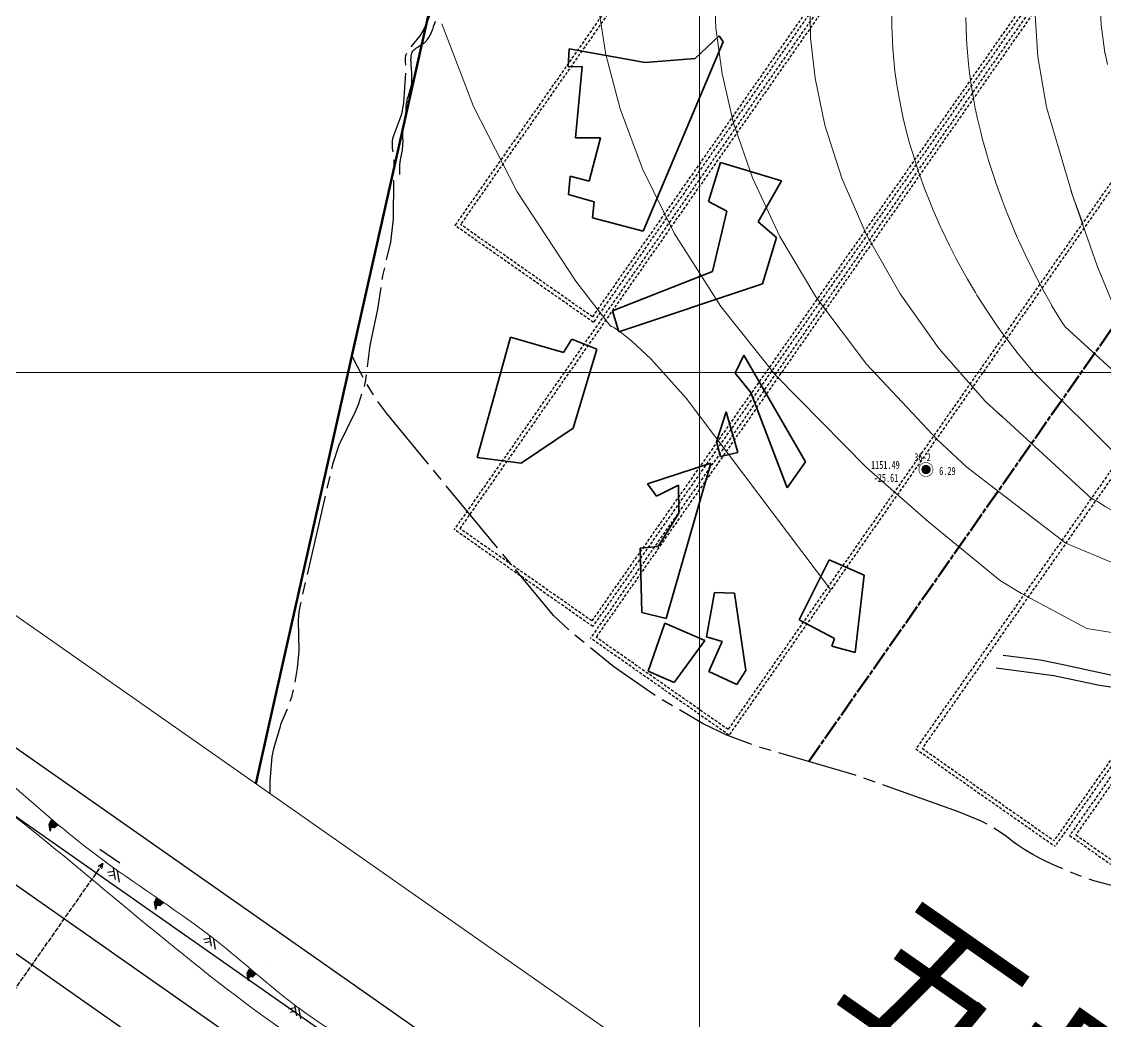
# Model space of a CAD drawing. Header units: inches. Extents: x 36473197 to 36486087, y 3899343 to 3911260.
# Drawn here: x 36475158 to 36476504, y 3905194 to 3906436 of the extents above; entities that cross this region are included whole.
import ezdxf

# ---------------------------------------------------------------- set-up
doc = ezdxf.new("R2010")
doc.units = ezdxf.units.IN
doc.header["$MEASUREMENT"] = 0
for name, pattern in [('ACAD_ISO02W100', [15, 12, -3]), ('PHANTOM2', [1.25, 0.625, -0.125, 0.125, -0.125, 0.125, -0.125]), ('可采边界', [0.047, 0.02, -0.002, 0.003, -0.002, 0.02]), ('虚线', [0.0045, 0.00175, -0.001, 0.00175]), ('采区边界', [0.03, 0.0125, -0.001, 0.003, -0.001, 0.0125])]:
    doc.linetypes.add(name, pattern=pattern)
doc.layers.get('0').update_dxf_attribs({"lineweight": 0})
for name, color, linetype, lineweight in [('4煤底板等值线', 7, 'Continuous', 0), ('五盘区出面', 7, 'Continuous', 0), ('五盘区回采巷道', 7, 'Continuous', 0), ('可采边界', 7, 'Continuous', 0), ('图形修饰', 7, 'Continuous', 0), ('居民地', 7, 'Continuous', 0), ('水系', 7, 'Continuous', 0), ('矿区拐点', 7, 'Continuous', 0), ('等值线西区', 7, 'Continuous', 0), ('经纬网', 7, 'Continuous', 0), ('西区开拓设计', 7, 'Continuous', 0), ('钻孔', 7, 'Continuous', 0), ('钻孔变量', 7, 'Continuous', 0)]:
    doc.layers.add(name, color=color, linetype=linetype, lineweight=lineweight)
doc.layers.add('断层', color=9, linetype='Continuous', lineweight=0, true_color=0x808080)
doc.styles.add('宋体', font='SIMSUN.TTC')
doc.styles.add('黑体', font='simhei.ttf')
doc.linetypes.add('ZIGZAG', pattern='A,0.00254,-5.08,[131,ltypeshp.shx,S=5.08,R=0,X=-5.08,Y=0],-10.16,[131,ltypeshp.shx,S=5.08,R=180,X=5.08,Y=0],-5.08', length=20.32254)
doc.linetypes.add('井田边界_1', pattern='A,0.02,-0.002,0.0025,[16,西北矿业高家堡煤矿2022年采掘接续图(2022.8.14).shx,S=3.93701e-05,R=0,X=0,Y=-0.0025],0.0025,-0.002,0.02', length=0.049)
doc.linetypes.add('断层上盘', pattern='A,0.01,-0.00215,[5,西北矿业高家堡煤矿2022年采掘接续图(2022.8.14).shx,S=3.07087e-07,R=0,X=0,Y=0],-0.00185,0.01', length=0.024)
doc.linetypes.add('断层下盘', pattern='A,0.01,-0.002,[1,西北矿业高家堡煤矿2022年采掘接续图(2022.8.14).shx,S=5.56693e-06,R=0,X=0,Y=0],0,[2,西北矿业高家堡煤矿2022年采掘接续图(2022.8.14).shx,S=5.56693e-06,R=0,X=0,Y=0],0,[3,西北矿业高家堡煤矿2022年采掘接续图(2022.8.14).shx,S=5.56693e-06,R=0,X=0,Y=0],0,[4,西北矿业高家堡煤矿2022年采掘接续图(2022.8.14).shx,S=5.56693e-06,R=0,X=0,Y=0],-0.002,0.01', length=0.024)

msp = doc.modelspace()

# ---------------------------------------------------------------- hatches: boundary and pattern name
at = {"linetype": 'Continuous'}
h = msp.add_hatch(dxfattribs=at)
h.set_pattern_fill('ANSI31', color=256, scale=6.974288, angle=-38.3445, style=0)
h.set_pattern_definition([(96.655543, (36474455.2243, 3903713.9212), (0.86591098, 0.10104008), [])])
h.paths.add_polyline_path([(36475195.5, 3905444.5), (36475203.4, 3905438.2), (36475198.9, 3905434.6), (36475194.5, 3905435.1), (36475193.6, 3905430.2), (36475192.6, 3905439.2)])
h = msp.add_hatch(dxfattribs=at)
h.set_pattern_fill('ANSI31', color=256, scale=6.974288, angle=-35.0009, style=0)
h.set_pattern_definition([(99.99908, (36474687.9114, 3903576.6353), (0.8585441, 0.15137024), [])])
h.paths.add_polyline_path([(36475326, 3905347.4), (36475334.3, 3905341.6), (36475330, 3905337.8), (36475325.6, 3905338), (36475325, 3905333), (36475323.4, 3905342)])
h = msp.add_hatch(dxfattribs=at)
h.set_pattern_fill('ANSI31', color=256, scale=6.974288, angle=-35.0009, style=0)
h.set_pattern_definition([(99.99908, (36474802.9067, 3903488.0202), (0.8585441, 0.15137024), [])])
h.paths.add_polyline_path([(36475441, 3905258.8), (36475449.3, 3905253), (36475445, 3905249.2), (36475440.6, 3905249.4), (36475440, 3905244.4), (36475438.4, 3905253.4)])
at = {"layer": '钻孔变量'}
msp.add_hatch(color=7, dxfattribs=at).paths.add_polyline_path([(36476276.5, 3905879.6), (36476276.5, 3905879.2), (36476276.6, 3905878.7), (36476276.7, 3905878.3), (36476276.8, 3905877.9), (36476277, 3905877.5), (36476277.2, 3905877.1), (36476277.4, 3905876.7), (36476277.7, 3905876.4), (36476278, 3905876.1), (36476278.3, 3905875.8), (36476278.7, 3905875.5), (36476279, 3905875.3), (36476279.4, 3905875.1), (36476279.8, 3905874.9), (36476280.2, 3905874.8), (36476280.7, 3905874.7), (36476281.1, 3905874.6), (36476281.5, 3905874.6), (36476282, 3905874.6), (36476282.4, 3905874.7), (36476282.8, 3905874.8), (36476283.3, 3905874.9), (36476283.7, 3905875.1), (36476284, 3905875.3), (36476284.4, 3905875.5), (36476284.8, 3905875.8), (36476285.1, 3905876.1), (36476285.4, 3905876.4), (36476285.6, 3905876.7), (36476285.9, 3905877.1), (36476286.1, 3905877.5), (36476286.3, 3905877.9), (36476286.4, 3905878.3), (36476286.5, 3905878.7), (36476286.5, 3905879.2), (36476286.6, 3905879.6), (36476286.6, 3905879.6), (36476286.5, 3905880.1), (36476286.5, 3905880.5), (36476286.4, 3905880.9), (36476286.3, 3905881.3), (36476286.1, 3905881.7), (36476285.9, 3905882.1), (36476285.6, 3905882.5), (36476285.4, 3905882.8), (36476285.1, 3905883.2), (36476284.8, 3905883.5), (36476284.4, 3905883.7), (36476284, 3905884), (36476283.7, 3905884.2), (36476283.3, 3905884.3), (36476282.8, 3905884.5), (36476282.4, 3905884.6), (36476282, 3905884.6), (36476281.5, 3905884.6), (36476281.1, 3905884.6), (36476280.7, 3905884.6), (36476280.2, 3905884.5), (36476279.8, 3905884.3), (36476279.4, 3905884.2), (36476279, 3905884), (36476278.7, 3905883.7), (36476278.3, 3905883.5), (36476278, 3905883.2), (36476277.7, 3905882.8), (36476277.4, 3905882.5), (36476277.2, 3905882.1), (36476277, 3905881.7), (36476276.8, 3905881.3), (36476276.7, 3905880.9), (36476276.6, 3905880.5), (36476276.5, 3905880.1)], flags=17)

# ---------------------------------------------------------------- linework, layer by layer
at = {"color": 250, "lineweight": -3}
for p, q in [((36474705.9, 3905845.7, 9999), (36476556.4, 3904549.9, 9999)), ((36474705.9, 3905845.7, 9999), (36476556.4, 3904549.9, 9999)), ((36474705.9, 3905845.7, 9999), (36476220.3, 3904785.3, 9999)), ((36474665.8, 3905788.6, 9999), (36477476.2, 3903820.6, 9999)), ((36474625.8, 3905731.4, 9999), (36477436.2, 3903763.5, 9999)), ((36474585.8, 3905674.3, 9999), (36477396.2, 3903706.4, 9999))]:
    msp.add_line(p, q, dxfattribs=at)
at = {"linetype": 'Continuous', "lineweight": -3}
for p, q in [((36475192.6, 3905439.2, 9999), (36475195.5, 3905444.5, 9999)), ((36475193.6, 3905430.2, 9999), (36475192.6, 3905439.2, 9999)), ((36475203.4, 3905438.2, 9999), (36475198.9, 3905434.6, 9999)), ((36475194.5, 3905435.1, 9999), (36475193.6, 3905430.2, 9999)), ((36475198.9, 3905434.6, 9999), (36475194.5, 3905435.1, 9999)), ((36475272, 3905384.2, 9999), (36475274.4, 3905370.5, 9999)), ((36475272.6, 3905380.3, 9999), (36475265, 3905379, 9999)), ((36475273.4, 3905375.8, 9999), (36475266.7, 3905374.7, 9999)), ((36475276.9, 3905380.7, 9999), (36475279.4, 3905367, 9999)), ((36475323.4, 3905342, 9999), (36475326, 3905347.4, 9999)), ((36475325, 3905333, 9999), (36475323.4, 3905342, 9999)), ((36475334.3, 3905341.6, 9999), (36475330, 3905337.8, 9999)), ((36475325.6, 3905338, 9999), (36475325, 3905333, 9999)), ((36475330, 3905337.8, 9999), (36475325.6, 3905338, 9999)), ((36475391.2, 3905301.2, 9999), (36475393.6, 3905287.4, 9999)), ((36475391.9, 3905297.2, 9999), (36475384.2, 3905295.9, 9999)), ((36475392.7, 3905292.8, 9999), (36475385.9, 3905291.6, 9999)), ((36475396.2, 3905297.7, 9999), (36475398.6, 3905283.9, 9999)), ((36475438.4, 3905253.4, 9999), (36475441, 3905258.8, 9999)), ((36475440, 3905244.4, 9999), (36475438.4, 3905253.4, 9999)), ((36475440.6, 3905249.4, 9999), (36475440, 3905244.4, 9999)), ((36475445, 3905249.2, 9999), (36475440.6, 3905249.4, 9999)), ((36475449.3, 3905253, 9999), (36475445, 3905249.2, 9999)), ((36475497.8, 3905210.8, 9999), (36475490.1, 3905209.4, 9999)), ((36475497.1, 3905214.7, 9999), (36475499.6, 3905200.9, 9999)), ((36475502.1, 3905211.2, 9999), (36475504.5, 3905197.5, 9999)), ((36475498.6, 3905206.3, 9999), (36475491.9, 3905205.1, 9999))]:
    msp.add_line(p, q, dxfattribs=at)
at = {"lineweight": -3}
msp.add_line((36475255.6, 3905408.2, 9999), (36475280.2, 3905391, 9999), dxfattribs=at)
at = {"color": 7, "linetype": 'ACAD_ISO02W100', "lineweight": -3, "ltscale": 0.5}
msp.add_line((36475259, 3905390.2, 9999), (36474924.2, 3904912.1, 9999), dxfattribs=at)
at = {"color": 3, "lineweight": -3}
for q in [(36475253.3, 3905386.6, 9999), (36475257.5, 3905383.6, 9999)]:
    msp.add_line((36475259, 3905390.2, 9999), q, dxfattribs=at)
at = {"color": 0}
msp.add_spline([(36474704.1, 3905829.3, 9268.9), (36474747.2, 3905809.6, 9268.9), (36474828.9, 3905749, 9268.9), (36474874.8, 3905694, 9268.9), (36474997.5, 3905609.3, 9268.9), (36475160.5, 3905475.5, 9268.9), (36475262.3, 3905392.4, 9268.9), (36475399.7, 3905294.6, 9268.9), (36475499.7, 3905212.7, 9268.9), (36475586.8, 3905155.4, 9268.9), (36475720.9, 3905086.1, 9268.9), (36475855.1, 3905052.9, 9268.9), (36475972.2, 3904989.6, 9268.9), (36476035.8, 3904950.8, 9268.9), (36476203.3, 3904842.7, 9268.9), (36476219, 3904833.6, 9268.9)], degree=3, dxfattribs=at)
at = {"linetype": 'ZIGZAG', "ltscale": 0.3}
msp.add_open_spline([(36474680.9, 3905796.1, 9720), (36475006.9, 3905563.7, 9720), (36475198.2, 3905412.9, 9720), (36475534.3, 3905125.5, 9408.4), (36475897.9, 3904941.4, 9720), (36476183.2, 3904733.9, 9720), (36476183.2, 3904733.9, 9720)], degree=3, knots=[2788.849211, 2788.849211, 2788.849211, 2788.849211, 3413.081413, 3835.336209, 4734.156511, 5097.209406, 5097.209406, 5097.209406, 5097.209406], dxfattribs=at)
at = {"color": 1, "linetype": 'PHANTOM2', "ltscale": 50}
msp.add_open_spline([(36474518.9, 3905564.8, 9720), (36474632.3, 3905486.7, 9720), (36474932.7, 3905278.9, 9720), (36475411.1, 3904933.2, 9720), (36475947.2, 3904612.1, 9720), (36476332.9, 3904300.8, 9720), (36476738.9, 3904046.8, 9720), (36477044.5, 3903822.9, 9720), (36477271.3, 3903657.8, 9720), (36477329.2, 3903615.8, 9720)], degree=3, knots=[190.057081, 190.057081, 190.057081, 190.057081, 782.360098, 1761.189043, 2728.380552, 3465.805885, 3888.060681, 4786.880983, 5094.703494, 5094.703494, 5094.703494, 5094.703494], dxfattribs=at)
at = {"color": 251}
for points, knots in [([(36474346.9, 3905318.9, 9268.9), (36474353.3, 3905314, 9268.9), (36474359.8, 3905309.2, 9268.9), (36474370.5, 3905301.3, 9268.9), (36474374.8, 3905298.2, 9268.9), (36474387.8, 3905289.1, 9268.9), (36474396.6, 3905283.3, 9268.9), (36474411.3, 3905273.8, 9268.9), (36474417, 3905270.1, 9268.9), (36474428.5, 3905262.7, 9268.9), (36474434.3, 3905259.1, 9268.9), (36474447.7, 3905250.5, 9268.9), (36474455.4, 3905245.7, 9268.9), (36474470.9, 3905236.2, 9268.9), (36474478.7, 3905231.5, 9268.9), (36474502.2, 3905217.6, 9268.9), (36474518, 3905208.4, 9268.9), (36474544.9, 3905192.7, 9268.9), (36474556, 3905186.2, 9268.9), (36474578, 3905173, 9268.9), (36474589, 3905166.3, 9268.9), (36474612.5, 3905151.9, 9268.9), (36474625, 3905144.1, 9268.9), (36474650, 3905128.3, 9268.9), (36474662.4, 3905120.3, 9268.9), (36474701.3, 3905094.2, 9268.9), (36474727, 3905075.7, 9268.9), (36474757.8, 3905056.1, 9268.9), (36474762.1, 3905053.4, 9268.9), (36474770.8, 3905048.1, 9268.9), (36474775.1, 3905045.5, 9268.9), (36474788.4, 3905037.7, 9268.9), (36474797.3, 3905032.6, 9268.9), (36474810.5, 3905024.6, 9268.9), (36474814.8, 3905021.9, 9268.9), (36474827.2, 3905013.9, 9268.9), (36474835.1, 3905008.5, 9268.9), (36474852.6, 3904995.9, 9268.9), (36474862.2, 3904988.7, 9268.9), (36474878.4, 3904976.1, 9268.9), (36474885.3, 3904970.7, 9268.9), (36474898.8, 3904959.9, 9268.9), (36474905.6, 3904954.5, 9268.9), (36474925.8, 3904938.1, 9268.9), (36474939.2, 3904927, 9268.9), (36474957.6, 3904911.1, 9268.9), (36474962.9, 3904906.5, 9268.9), (36474973.4, 3904897.2, 9268.9), (36474978.6, 3904892.5, 9268.9), (36474994, 3904878.5, 9268.9), (36475004.4, 3904869.3, 9268.9), (36475021, 3904854.7, 9268.9), (36475027.3, 3904849.2, 9268.9), (36475046.1, 3904832.8, 9268.9), (36475058.6, 3904821.7, 9268.9), (36475083.3, 3904799.4, 9268.9), (36475095.7, 3904788.3, 9268.9), (36475117.1, 3904769, 9268.9), (36475126.2, 3904760.8, 9268.9), (36475144.5, 3904744.6, 9268.9), (36475153.7, 3904736.6, 9268.9), (36475170.4, 3904722.5, 9268.9), (36475177.9, 3904716.3, 9268.9), (36475193.2, 3904704.2, 9268.9), (36475200.9, 3904698.2, 9268.9), (36475224.2, 3904680.5, 9268.9), (36475240, 3904669, 9268.9), (36475266.4, 3904650.1, 9268.9), (36475276.9, 3904642.7, 9268.9), (36475297.9, 3904627.8, 9268.9), (36475308.4, 3904620.3, 9268.9), (36475339.9, 3904598, 9268.9), (36475360.9, 3904583.2, 9268.9), (36475402.9, 3904553.6, 9268.9), (36475424, 3904538.9, 9268.9), (36475467.5, 3904508.7, 9268.9), (36475489.9, 3904493.2, 9268.9), (36475515.4, 3904475.7, 9268.9), (36475518.4, 3904473.6, 9268.9), (36475521.3, 3904471.6, 9268.9)], [0, 0, 0, 0, 6.978461, 6.978461, 11.583878, 11.583878, 20.79471, 20.79471, 26.671212, 26.671212, 32.547715, 32.547715, 40.411595, 40.411595, 48.275475, 48.275475, 64.003234, 64.003234, 75.025762, 75.025762, 86.048289, 86.048289, 98.70244, 98.70244, 111.356591, 111.356591, 138.68881, 138.68881, 143.104839, 143.104839, 147.520869, 147.520869, 156.352928, 156.352928, 160.665602, 160.665602, 168.785804, 168.785804, 178.971448, 178.971448, 186.402884, 186.402884, 193.83432, 193.83432, 208.697191, 208.697191, 214.685887, 214.685887, 220.674583, 220.674583, 232.651975, 232.651975, 239.802247, 239.802247, 254.102789, 254.102789, 268.403331, 268.403331, 278.944064, 278.944064, 289.484798, 289.484798, 297.932215, 297.932215, 306.379633, 306.379633, 323.274468, 323.274468, 334.34287, 334.34287, 345.411272, 345.411272, 367.548077, 367.548077, 389.684881, 389.684881, 413.123998, 413.123998, 416.250515, 416.250515, 416.250515, 416.250515]), ([(36474341.6, 3905312, 9268.9), (36474352.4, 3905303.8, 9268.9), (36474375.3, 3905286.5, 9268.9), (36474412.7, 3905262.5, 9268.9), (36474469.7, 3905225.9, 9268.9), (36474540.5, 3905185.8, 9268.9), (36474613, 3905141.6, 9268.9), (36474684.5, 3905095.9, 9268.9), (36474746.5, 3905050.7, 9268.9), (36474819.6, 3905010.5, 9268.9), (36474875.3, 3904967.8, 9268.9), (36474923.6, 3904928.9, 9268.9), (36474957.9, 3904899.4, 9268.9), (36474982.6, 3904877.1, 9268.9), (36475005.4, 3904856.6, 9268.9), (36475037.1, 3904829.2, 9268.9), (36475073.3, 3904796.7, 9268.9), (36475118.7, 3904755.7, 9268.9), (36475182.8, 3904699, 9268.9), (36475267.9, 3904638.3, 9268.9), (36475367, 3904568, 9268.9), (36475429.9, 3904524.1, 9268.9), (36475462.5, 3904501.6, 9268.9)], [0, 0, 0, 0, 11.608537, 24.684255, 38.247326, 69.90625, 94.619005, 111.286312, 142.898826, 160.543362, 182.922934, 203.107473, 213.928368, 221.830534, 231.720792, 240.319694, 257.878368, 273.60684, 292.925636, 331.472922, 363.354948, 397.470278, 397.470278, 397.470278, 397.470278])]:
    msp.add_open_spline(points, degree=3, knots=knots, dxfattribs=at)
at = {"layer": '4煤底板等值线', "color": 7, "linetype": 'Continuous', "lineweight": 0, "flags": 128}
for points in [[(36476524.9, 3907070), (36476428.1, 3907033.9), (36476368.3, 3907005.2), (36476303.8, 3906967), (36476245.8, 3906924.2), (36476190.2, 3906873.3), (36476144.5, 3906822), (36476107.4, 3906771), (36476078.3, 3906720.8), (36476060.3, 3906682.1), (36476041.6, 3906631), (36476029.2, 3906582), (36476021.3, 3906529.8), (36476018.6, 3906480.4), (36476020.6, 3906427.7), (36476028.2, 3906371.1), (36476042.6, 3906309.7), (36476065.9, 3906242.1), (36476099.9, 3906169), (36476144.5, 3906094.3), (36476207.5, 3906010.3), (36476295.8, 3905916.6), (36476332.2, 3905882.5)], [(36477140.1, 3907027.7), (36477124.8, 3907029.8), (36477113.9, 3907027.6), (36477113.9, 3907027.6), (36477105.1, 3907027), (36476889.2, 3906915.6), (36476691.2, 3906836.9), (36476643.1, 3906812.7), (36476604, 3906788.8), (36476568.3, 3906762.5), (36476540, 3906737.5), (36476510.9, 3906706.5), (36476485.3, 3906673.1), (36476466, 3906641.7), (36476449.5, 3906608.4), (36476436.1, 3906572.9), (36476424.9, 3906529.4), (36476418.7, 3906486.2), (36476417, 3906444.1), (36476420.3, 3906392.4), (36476431.2, 3906329.7), (36476463.4, 3906220.2), (36476476.1, 3906185.3)], [(36476545.4, 3906990.3), (36476473.1, 3906957.4), (36476417.4, 3906925.9), (36476366.7, 3906890.9), (36476320.7, 3906852.5), (36476276.1, 3906806.8), (36476236.7, 3906757.4), (36476205.4, 3906708.8), (36476181.3, 3906661.5), (36476163.6, 3906616.2), (36476149.9, 3906568.1), (36476140.8, 3906516.7), (36476137.1, 3906470.5), (36476138, 3906415.9), (36476143.7, 3906365.5), (36476155.9, 3906307.3), (36476176.9, 3906241.3), (36476207.5, 3906171.3), (36476249.5, 3906097.7), (36476298, 3906029.6), (36476355, 3905964.5), (36476376.1, 3905945.2)], [(36476506.8, 3906382.8), (36476503.9, 3906396.9), (36476503.8, 3906397.2), (36476499.7, 3906425.7), (36476499.6, 3906427.3), (36476497.8, 3906452.7), (36476497.6, 3906461.2), (36476497.8, 3906478.3), (36476499.3, 3906500.3), (36476499.6, 3906502.8), (36476503, 3906526.1), (36476507.8, 3906548.3)], [(36475874.7, 3906452.9), (36475883.9, 3906395.1), (36475901.6, 3906327.6), (36475929.3, 3906253.2), (36475968.9, 3906173.3), (36476026.9, 3906082.1), (36476095, 3905996.2), (36476207.5, 3905882.1), (36476284.7, 3905814.7)], [(36476239.1, 3906454.3), (36476239, 3906428.7), (36476239.3, 3906422), (36476240.3, 3906402.1), (36476241.5, 3906388.6), (36476243, 3906374.6), (36476245.4, 3906357.5), (36476247.3, 3906345.9), (36476250.7, 3906328.4), (36476253.3, 3906316.1), (36476257, 3906300.8), (36476261.2, 3906284.9), (36476264.3, 3906274.5), (36476271.3, 3906252.1), (36476272.3, 3906249.3), (36476281, 3906225.2), (36476284, 3906217.6), (36476290.4, 3906201.9), (36476299.5, 3906181.1), (36476300.3, 3906179.4), (36476310.7, 3906157.7), (36476318.7, 3906142), (36476321.6, 3906136.6), (36476333, 3906116.2), (36476342.8, 3906099.4), (36476344.7, 3906096.3), (36476356.9, 3906077.1), (36476369.6, 3906058.5), (36476374.4, 3906051.6), (36476382.6, 3906040.5), (36476396.1, 3906023.1), (36476410, 3906006.3), (36476414.9, 3906000.7)], [(36475680.3, 3906433.3), (36475719.5, 3906330.7), (36475773.9, 3906224.6), (36475846.6, 3906113.4), (36475889.5, 3906057.7)], [(36476454.3, 3906056.8), (36476449.9, 3906063.4), (36476438, 3906082.9), (36476436.8, 3906084.9), (36476426.6, 3906103.3), (36476415.6, 3906124.2), (36476414.5, 3906126.2), (36476405.1, 3906145.8), (36476396.4, 3906164.6), (36476394.9, 3906168), (36476385.2, 3906190.8), (36476381.1, 3906200.9), (36476376, 3906214.3), (36476368.3, 3906235.5), (36476367.3, 3906238.5), (36476359.2, 3906263.6), (36476357.7, 3906268.6), (36476351.8, 3906289.6), (36476349, 3906300.3), (36476345.2, 3906316.8), (36476342.2, 3906330.7), (36476339.5, 3906345.4), (36476337.2, 3906360), (36476335.1, 3906375.6), (36476333.7, 3906388.1), (36476332.1, 3906408), (36476331.7, 3906415.1), (36476331.1, 3906441.1)], [(36476576.8, 3906012), (36476564.5, 3906020.3), (36476552.9, 3906029.9), (36476545.6, 3906036.7), (36476539, 3906044), (36476531.6, 3906053.7), (36476525, 3906063.9), (36476513.5, 3906085.4), (36476494.6, 3906131.4), (36476461.4, 3906226.2)], [(36476499, 3906120.7), (36476494.6, 3906131.4), (36476461.4, 3906226.2)], [(36476163, 3905730.6), (36475983.6, 3905968.1), (36475939.6, 3906017), (36475916.3, 3906039.2), (36475901.4, 3906051.1), (36475894.8, 3906055.4), (36475892, 3906056.9), (36475890.9, 3906057.4), (36475890.5, 3906057.5), (36475889.5, 3906057.7)], [(36476454.3, 3906056.8), (36476597, 3905926.4), (36476634.5, 3905898.4), (36476658, 3905884), (36476674.3, 3905876), (36476682.7, 3905872.5), (36476691.4, 3905869.6), (36476704.5, 3905866.6), (36476729.2, 3905862.7), (36476733.8, 3905862.2), (36476736.1, 3905862.2), (36476742.2, 3905862.6), (36476758.2, 3905865.2), (36476770.6, 3905866), (36476774.2, 3905866.6), (36476775.9, 3905867), (36476776.7, 3905867.3), (36476777.2, 3905867.6), (36476777.5, 3905867.7), (36476778.6, 3905868.6)], [(36476414.9, 3906000.7), (36476520.9, 3905894.9), (36476547.5, 3905873.1), (36476569.4, 3905858.8), (36476604.2, 3905840.1), (36476628.3, 3905829.4), (36476640.6, 3905824.7), (36476705, 3905806.4)], [(36476371.5, 3905949.5), (36476482, 3905848.3), (36476484.8, 3905845.4), (36476486.3, 3905844.3), (36476489.5, 3905842.3), (36476494.5, 3905839.8), (36476504.1, 3905833.5), (36476529.1, 3905819.3), (36476583.9, 3905792.9)], [(36476332.2, 3905882.5), (36476455.2, 3905788), (36476578.5, 3905736.5), (36476627.7, 3905730.2), (36476655.7, 3905729), (36476691, 3905730.9), (36476724.7, 3905735.6), (36476773, 3905746.6)], [(36476481.2, 3905682), (36476400.1, 3905725.5), (36476374.1, 3905741.5), (36476284.7, 3905814.7)], [(36476481.2, 3905682), (36476560.7, 3905669.3), (36476590.7, 3905668.2), (36476626.8, 3905670.5), (36476672.4, 3905677.8), (36476788.8, 3905695.3)]]:
    msp.add_lwpolyline(points, dxfattribs=at)
at = {"layer": '五盘区出面', "linetype": '采区边界', "lineweight": 50, "ltscale": 2000}
msp.add_line((36476135.9, 3905516.9), (36477720, 3907779.1), dxfattribs=at)
at = {"layer": '五盘区回采巷道', "color": 7, "linetype": '虚线', "lineweight": 30, "ltscale": 2000}
for p, q in [((36476568.7, 3905960.7), (36476269, 3905532.6)), ((36476573.7, 3905957.3), (36476276.8, 3905533.3)), ((36476737.5, 3905842.6), (36476440.6, 3905418.6)), ((36476741.6, 3905839.7), (36476441.8, 3905411.6)), ((36476747.3, 3905835.7), (36476459.9, 3905425.1)), ((36476752.2, 3905832.2), (36476467.6, 3905425.8))]:
    msp.add_line(p, q, dxfattribs=at)
at = {"layer": '可采边界', "linetype": '可采边界', "lineweight": 30, "ltscale": 5000, "flags": 128}
for points in [[(36475591, 3907001.1), (36475624.1, 3906982.6), (36475642, 3906971.1), (36475652.2, 3906965.6), (36475655, 3906963.7), (36475656.4, 3906962.4), (36475657.3, 3906961.6), (36475658.1, 3906960.7), (36475658.6, 3906959.9), (36475658.9, 3906959.4), (36475659.1, 3906958.9), (36475659.2, 3906958.7), (36475659.3, 3906958.4), (36475659.4, 3906957.7), (36475659.4, 3906957.1), (36475659.4, 3906956), (36475659.3, 3906954.6), (36475659, 3906953.2), (36475658.2, 3906950.2), (36475657.2, 3906947.1), (36475649.6, 3906930), (36475648.8, 3906927.6), (36475648.4, 3906926), (36475648.2, 3906924.4), (36475648.1, 3906923.2), (36475648.1, 3906922.4), (36475648.1, 3906921.6), (36475648.2, 3906920.9), (36475648.3, 3906920.5), (36475648.5, 3906920), (36475648.9, 3906919), (36475649.4, 3906918), (36475650.3, 3906916.6), (36475651.4, 3906915.3), (36475652.6, 3906914), (36475653.5, 3906913.3), (36475654.6, 3906912.6), (36475656.3, 3906911.6), (36475658.1, 3906910.9), (36475660.5, 3906910), (36475668.1, 3906908.1), (36475675.7, 3906906.9), (36475683.4, 3906906.4), (36475717.9, 3906907.9), (36475732.3, 3906907.2), (36475758.9, 3906903.6), (36475761.4, 3906903), (36475762.6, 3906902.6), (36475763.4, 3906902.3), (36475764, 3906902), (36475764.5, 3906901.7), (36475764.8, 3906901.5), (36475764.9, 3906901.4), (36475765.2, 3906901.1), (36475765.4, 3906900.8), (36475765.7, 3906900.3), (36475766, 3906899.8), (36475766.3, 3906899.1), (36475766.6, 3906898.4), (36475766.9, 3906897.2), (36475767.1, 3906895.5), (36475767.2, 3906893.6), (36475767.1, 3906889.7), (36475764.8, 3906870.3), (36475765, 3906866.1), (36475766.9, 3906854), (36475774.4, 3906818.8), (36475775.3, 3906810.9), (36475775.5, 3906807), (36475775, 3906798.4), (36475772.1, 3906781.3), (36475758.9, 3906729.9), (36475756.9, 3906723.8), (36475753, 3906714.4), (36475743.7, 3906696.1), (36475733.5, 3906679.9), (36475695.3, 3906630.8), (36475692, 3906626), (36475689.1, 3906620.9), (36475687, 3906616.5), (36475683.7, 3906607.2), (36475681.1, 3906597.7), (36475679.4, 3906588), (36475679, 3906583.1), (36475679.1, 3906577.5), (36475681.7, 3906541.1), (36475681.7, 3906534.5), (36475679.2, 3906508.2), (36475670.6, 3906460.4), (36475668.7, 3906453.3), (36475663.8, 3906439.8), (36475657.7, 3906426.7), (36475655.3, 3906422.4), (36475652.7, 3906418.3), (36475639.7, 3906402.3), (36475637.7, 3906399.3), (36475636.4, 3906396.9), (36475635.7, 3906395.3), (36475635.5, 3906394.5), (36475635.2, 3906393.3), (36475634.8, 3906390.8), (36475634.7, 3906387), (36475635.4, 3906373.8), (36475632.5, 3906335.4), (36475630.4, 3906322.6), (36475629.3, 3906318.4), (36475620.4, 3906295.2), (36475619, 3906290.3), (36475618.4, 3906287.4), (36475618.3, 3906284.6), (36475618.6, 3906278.8), (36475620.4, 3906264.3), (36475619.8, 3906190.9), (36475616.4, 3906161.8), (36475606.5, 3906120), (36475600.4, 3906078.9), (36475590.7, 3906033.8), (36475585.1, 3905988.7), (36475582.6, 3905979), (36475576.1, 3905959.8), (36475572.2, 3905950.5), (36475552.1, 3905909.8), (36475544.3, 3905885.7), (36475504.1, 3905711.6), (36475502.7, 3905702.3), (36475501.7, 3905692.9), (36475502.4, 3905654.5), (36475500.6, 3905632.9), (36475495.7, 3905606.3), (36475493.3, 3905596.8), (36475490.3, 3905587.4), (36475480, 3905562.7), (36475479.3, 3905560.5)], [(36476322, 3905454.6), (36476194, 3905500), (36476073.1, 3905535.1), (36476034.1, 3905549.6), (36476004.6, 3905563.8), (36475948, 3905596.9), (36475894, 3905634.6), (36475842.9, 3905676.1), (36475818.8, 3905698.4), (36475611.7, 3905949), (36475597.8, 3905968.5), (36475585.1, 3905988.7), (36475568.5, 3906021.3)], [(36475479.3, 3905560.5), (36475471.1, 3905532.5), (36475469, 3905523), (36475466.7, 3905492.5), (36475466.7, 3905476.8)], [(36476349.4, 3905443.4), (36476322, 3905454.6)], [(36477417, 3904439.4), (36477283.5, 3904441.3), (36477251.4, 3904454.7), (36477237.4, 3904469.6), (36477222.9, 3904485.1), (36477178.2, 3904525.9), (36477153.4, 3904553.6), (36477153, 3904554.8), (36477125.6, 3904582.6), (36477125.2, 3904583.6), (36477104.5, 3904602.6), (36477104, 3904603.5), (36477100.9, 3904606), (36477100.2, 3904606.4), (36477097.9, 3904608.6), (36477094.4, 3904612), (36477093, 3904612.9), (36477091, 3904614.8), (36477089.1, 3904615.2), (36477086.7, 3904615.9), (36477084.3, 3904617.6), (36477084.4, 3904617.8), (36477083.1, 3904620.1), (36477081.3, 3904621.5), (36477079.8, 3904623.4), (36477079.3, 3904624.2), (36477078.7, 3904625), (36477078.2, 3904625.8), (36477077.6, 3904626.6), (36477070.9, 3904637.7), (36477064.6, 3904649.2), (36477058.3, 3904660.7), (36477051.6, 3904672), (36477047.7, 3904677.7), (36477043.6, 3904683.2), (36477039.4, 3904688.7), (36477035.2, 3904694.1), (36477017, 3904717), (36476998.2, 3904739.4), (36476978.5, 3904760.9), (36476957.9, 3904781.4), (36476955, 3904784.2), (36476952.1, 3904787), (36476949.1, 3904789.7), (36476946, 3904792.3), (36476944, 3904794), (36476942, 3904795.5), (36476939.9, 3904797), (36476937.8, 3904798.5), (36476934.7, 3904800.6), (36476931.5, 3904802.6), (36476928.3, 3904804.5), (36476925, 3904806.3), (36476915.8, 3904811.1), (36476906.5, 3904815.8), (36476897.2, 3904820.5), (36476888.1, 3904825.4), (36476884.4, 3904827.6), (36476880.7, 3904829.8), (36476877, 3904832.2), (36476873.5, 3904834.6), (36476870.9, 3904836.5), (36476868.4, 3904838.3), (36476866, 3904840.3), (36476863.5, 3904842.2), (36476861, 3904844.4), (36476858.4, 3904846.6), (36476856, 3904848.9), (36476853.5, 3904851.2), (36476851, 3904853.8), (36476848.5, 3904856.3), (36476846.1, 3904858.9), (36476843.7, 3904861.6), (36476841.3, 3904864.3), (36476839, 3904867.1), (36476836.7, 3904870), (36476834.5, 3904872.8), (36476832.3, 3904875.7), (36476830.3, 3904878.7), (36476828.3, 3904881.7), (36476826.3, 3904884.7), (36476825.4, 3904886.2), (36476824.5, 3904887.7), (36476823.7, 3904889.2), (36476822.8, 3904890.8), (36476821.3, 3904893.7), (36476819.8, 3904896.7), (36476818.4, 3904899.8), (36476817, 3904902.9), (36476813.5, 3904911.9), (36476810.3, 3904921), (36476807.1, 3904930.1), (36476803.7, 3904939.1), (36476802.4, 3904942.2), (36476801, 3904945.2), (36476799.6, 3904948.2), (36476798.1, 3904951.2), (36476797.3, 3904952.7), (36476796.5, 3904954.2), (36476795.6, 3904955.7), (36476794.7, 3904957.2), (36476793.8, 3904958.8), (36476792.8, 3904960.3), (36476791.8, 3904961.8), (36476790.8, 3904963.3), (36476789.7, 3904964.8), (36476788.6, 3904966.3), (36476787.4, 3904967.8), (36476786.3, 3904969.2), (36476785.1, 3904970.7), (36476783.8, 3904972.1), (36476782.5, 3904973.5), (36476781.2, 3904974.9), (36476779.9, 3904976.3), (36476778.5, 3904977.7), (36476777.1, 3904979), (36476775.7, 3904980.3), (36476774.3, 3904981.6), (36476772.8, 3904982.8), (36476771.3, 3904984), (36476769.7, 3904985.2), (36476768.2, 3904986.3), (36476766.6, 3904987.3), (36476765, 3904988.4), (36476763.4, 3904989.3), (36476761.7, 3904990.2), (36476760.1, 3904991.1), (36476758.4, 3904991.9), (36476756.7, 3904992.7), (36476754.9, 3904993.4), (36476753.2, 3904994), (36476751.4, 3904994.6), (36476749.7, 3904995.1), (36476747.9, 3904995.5), (36476746, 3904996), (36476744.2, 3904996.3), (36476742.4, 3904996.7), (36476733.1, 3904997.8), (36476723.8, 3904998.4), (36476714.4, 3904999.1), (36476705.1, 3905000.1), (36476703.3, 3905000.4), (36476701.5, 3905000.7), (36476699.7, 3905001.1), (36476697.9, 3905001.5), (36476696.2, 3905001.9), (36476694.4, 3905002.4), (36476692.7, 3905003), (36476691, 3905003.6), (36476689.3, 3905004.2), (36476687.7, 3905004.9), (36476686, 3905005.7), (36476684.4, 3905006.5), (36476682.9, 3905007.4), (36476681.3, 3905008.3), (36476679.8, 3905009.3), (36476678.4, 3905010.3), (36476677, 3905011.3), (36476675.6, 3905012.3), (36476674.3, 3905013.4), (36476673, 3905014.6), (36476671.9, 3905015.7), (36476670.7, 3905016.9), (36476669.6, 3905018), (36476668.6, 3905019.3), (36476667.7, 3905020.5), (36476666.8, 3905021.7), (36476665.9, 3905023), (36476665.1, 3905024.3), (36476664.4, 3905025.6), (36476663.7, 3905026.9), (36476663.1, 3905028.2), (36476662.5, 3905029.5), (36476662, 3905030.9), (36476661.5, 3905032.2), (36476661.1, 3905033.6), (36476660.7, 3905035), (36476660.3, 3905036.3), (36476660, 3905037.7), (36476659.7, 3905039.1), (36476659.5, 3905040.5), (36476659.3, 3905042), (36476659.1, 3905043.4), (36476658.9, 3905044.8), (36476658.8, 3905046.2), (36476658.4, 3905054.8), (36476658.3, 3905063.4), (36476658.3, 3905072), (36476658.1, 3905080.6), (36476656.2, 3905098.1), (36476653.5, 3905115.4), (36476650.8, 3905132.8), (36476648.8, 3905150.3), (36476648.3, 3905167), (36476648.4, 3905183.7), (36476648.2, 3905200.3), (36476647.3, 3905216.9), (36476647, 3905220.1), (36476646.6, 3905223.4), (36476646.1, 3905226.6), (36476645.6, 3905229.8), (36476645.2, 3905231.7), (36476644.8, 3905233.6), (36476644.4, 3905235.4), (36476643.9, 3905237.3), (36476643.5, 3905239), (36476643, 3905240.7), (36476642.5, 3905242.4), (36476641.9, 3905244.1), (36476641.4, 3905245.6), (36476640.8, 3905247.1), (36476640.2, 3905248.7), (36476639.6, 3905250.2), (36476638.6, 3905252.3), (36476637.6, 3905254.3), (36476636.6, 3905256.4), (36476635.6, 3905258.4), (36476630.8, 3905267.3), (36476625.6, 3905276), (36476614.7, 3905293), (36476603, 3905309.5), (36476590.6, 3905325.5), (36476589.4, 3905326.9), (36476588.3, 3905328.3), (36476587.1, 3905329.8), (36476585.9, 3905331.2), (36476584.7, 3905332.5), (36476583.4, 3905333.9), (36476582.2, 3905335.2), (36476580.9, 3905336.4), (36476580.2, 3905337), (36476579.5, 3905337.6), (36476578.8, 3905338.2), (36476578.2, 3905338.8), (36476577.5, 3905339.4), (36476576.8, 3905340), (36476576.1, 3905340.5), (36476575.3, 3905341.1), (36476574.6, 3905341.6), (36476573.9, 3905342.1), (36476573.1, 3905342.6), (36476572.4, 3905343.1), (36476571.6, 3905343.6), (36476570.9, 3905344.1), (36476570.1, 3905344.5), (36476569.3, 3905345), (36476568.5, 3905345.4), (36476567.7, 3905345.8), (36476566.9, 3905346.2), (36476566.1, 3905346.6), (36476564.4, 3905347.4), (36476562.7, 3905348.1), (36476560.9, 3905348.8), (36476559.2, 3905349.5), (36476542.1, 3905354.9), (36476524.7, 3905359.5), (36476507.3, 3905364), (36476490, 3905368.9), (36476478.4, 3905372.8), (36476467, 3905377.1), (36476455.6, 3905381.7), (36476444.3, 3905386.5), (36476436.8, 3905390), (36476429.2, 3905393.6), (36476421.8, 3905397.4), (36476414.4, 3905401.3), (36476409.3, 3905404.2), (36476404.3, 3905407.2), (36476399.3, 3905410.4), (36476394.4, 3905413.7), (36476390.1, 3905416.9), (36476385.9, 3905420.2), (36476381.6, 3905423.6), (36476377.3, 3905426.8), (36476370.5, 3905431.2), (36476363.5, 3905435.3), (36476356.5, 3905439.3), (36476349.4, 3905443.4)]]:
    msp.add_lwpolyline(points, dxfattribs=at)
at = {"layer": '图形修饰', "color": 7, "elevation": 9999}
msp.add_lwpolyline([(36477133.5, 3903258), (36474245, 3905280.6), (36474739.1, 3905986.3), (36477627.6, 3903963.6)], close=True, dxfattribs=at)
at = {"layer": '居民地', "color": 254, "linetype": 'Continuous', "lineweight": 35, "true_color": 0xd7d7d7}
for p, q in [((36475994.7, 3906390.2, 0.2), (36476024.5, 3906418.1, 0.2)), ((36476024.5, 3906418.1, 0.2), (36476029.5, 3906410.7, 0.2)), ((36476029.5, 3906410.7, 0.2), (36475930.1, 3906175.5, 0.2)), ((36475836.9, 3906379.7, 0.2), (36475838.2, 3906402, 0.2)), ((36475838.2, 3906402, 0.2), (36475932.6, 3906385.3, 0.2)), ((36475854.3, 3906380.3, 0.2), (36475836.9, 3906379.7, 0.2)), ((36475846.2, 3906291.5, 0.2), (36475854.3, 3906380.3, 0.2)), ((36475932.6, 3906385.3, 0.2), (36475994.7, 3906390.2, 0.2)), ((36475877.3, 3906291.5, 0.2), (36475846.2, 3906291.5, 0.2)), ((36475863, 3906237.6, 0.2), (36475877.3, 3906291.5, 0.2)), ((36476011.2, 3906212.6, 0.2), (36476026.2, 3906261.1, 0.2)), ((36476026.2, 3906261.1, 0.2), (36476102.1, 3906238.2, 0.2)), ((36475837.5, 3906221.4, 0.2), (36475839.4, 3906243.8, 0.2)), ((36475839.4, 3906243.8, 0.2), (36475863, 3906237.6, 0.2)), ((36476102.1, 3906238.2, 0.2), (36476073, 3906187.1, 0.2)), ((36475869.2, 3906212.1, 0.2), (36475837.5, 3906221.4, 0.2)), ((36475867.3, 3906192.3, 0.2), (36475869.2, 3906212.1, 0.2)), ((36476034.2, 3906200.3, 0.2), (36476011.2, 3906212.6, 0.2)), ((36475930.1, 3906175.5, 0.2), (36475867.3, 3906192.3, 0.2)), ((36476016.5, 3906125.4, 0.2), (36476034.2, 3906200.3, 0.2)), ((36476073, 3906187.1, 0.2), (36476095.9, 3906167.7, 0.2)), ((36476095.9, 3906167.7, 0.2), (36476078.3, 3906110.4, 0.2)), ((36475892.2, 3906076.9, 0.2), (36476016.5, 3906125.4, 0.2)), ((36476078.3, 3906110.4, 0.2), (36475900.1, 3906050.5, 0.2)), ((36475900.1, 3906050.5, 0.2), (36475892.2, 3906076.9, 0.2)), ((36475724.2, 3905894.7, 0.2), (36475765.6, 3906044.1, 0.2)), ((36475765.6, 3906044.1, 0.2), (36475831.1, 3906025, 0.2)), ((36475831.1, 3906025, 0.2), (36475841.6, 3906041.6, 0.2)), ((36475841.6, 3906041.6, 0.2), (36475872.5, 3906029.3, 0.2)), ((36475872.5, 3906029.3, 0.2), (36475843.4, 3905931.1, 0.2)), ((36476044.6, 3905999.1, 0.2), (36476055.3, 3906021.5, 0.2)), ((36476055.3, 3906021.5, 0.2), (36476131.8, 3905889.3, 0.2)), ((36476063.9, 3905975.4, 0.2), (36476044.6, 3905999.1, 0.2)), ((36476108.9, 3905856.7, 0.2), (36476063.9, 3905975.4, 0.2)), ((36476021.4, 3905914.1, 0.2), (36476033.2, 3905951.1, 0.2)), ((36476033.2, 3905951.1, 0.2), (36476048, 3905900.8, 0.2)), ((36475843.4, 3905931.1, 0.2), (36475778.5, 3905887.3, 0.2)), ((36476026.3, 3905895.9, 0.2), (36476021.4, 3905914.1, 0.2)), ((36475778.5, 3905887.3, 0.2), (36475724.2, 3905894.7, 0.2)), ((36476048, 3905900.8, 0.2), (36476026.3, 3905895.9, 0.2)), ((36475935.6, 3905861.9, 0.2), (36476014.3, 3905887.5, 0.2)), ((36476014.3, 3905887.5, 0.2), (36475958.8, 3905694.4, 0.2)), ((36476131.8, 3905889.3, 0.2), (36476108.9, 3905856.7, 0.2)), ((36475946.6, 3905846.6, 0.2), (36475935.6, 3905861.9, 0.2)), ((36475974.2, 3905860.3, 0.2), (36475946.6, 3905846.6, 0.2)), ((36475974.4, 3905825.5, 0.2), (36475974.2, 3905860.3, 0.2)), ((36475948.7, 3905784, 0.2), (36475974.4, 3905825.5, 0.2)), ((36475926.5, 3905782, 0.2), (36475948.7, 3905784, 0.2)), ((36475928.5, 3905702.2, 0.2), (36475926.5, 3905782, 0.2)), ((36476123.8, 3905692.7, 0.2), (36476161.1, 3905767.3, 0.2)), ((36476161.1, 3905767.3, 0.2), (36476204.8, 3905748.3, 0.2)), ((36476204.8, 3905748.3, 0.2), (36476193.5, 3905652.2, 0.2)), ((36476008.8, 3905671.6, 0.2), (36476018.9, 3905727, 0.2)), ((36476018.9, 3905727, 0.2), (36476043.6, 3905726.2, 0.2)), ((36476043.6, 3905726.2, 0.2), (36476057.9, 3905630.1, 0.2)), ((36475958.8, 3905694.4, 0.2), (36475928.5, 3905702.2, 0.2)), ((36476167.7, 3905669.9, 0.2), (36476123.8, 3905692.7, 0.2)), ((36475936.3, 3905629.2, 0.2), (36475957.3, 3905688.6, 0.2)), ((36475957.3, 3905688.6, 0.2), (36476006.9, 3905667.3, 0.2)), ((36476006.9, 3905667.3, 0.2), (36475968.8, 3905615, 0.2)), ((36476028.3, 3905666, 0.2), (36476008.8, 3905671.6, 0.2)), ((36476011.8, 3905628.9, 0.2), (36476028.3, 3905666, 0.2)), ((36476164.7, 3905660.2, 0.2), (36476167.7, 3905669.9, 0.2)), ((36476193.5, 3905652.2, 0.2), (36476164.7, 3905660.2, 0.2)), ((36475968.8, 3905615, 0.2), (36475936.3, 3905629.2, 0.2)), ((36476046.6, 3905612.5, 0.2), (36476011.8, 3905628.9, 0.2)), ((36476057.9, 3905630.1, 0.2), (36476046.6, 3905612.5, 0.2))]:
    msp.add_line(p, q, dxfattribs=at)
at = {"layer": '断层', "color": 1, "linetype": '断层下盘', "lineweight": 30, "ltscale": 2000, "true_color": 0xff0000, "flags": 128}
for points in [[(36476994, 3905802.1), (36476872.9, 3905739), (36476833.9, 3905715.6), (36476773.5, 3905672.7), (36476759.7, 3905664.9), (36476706.8, 3905640.9), (36476665.9, 3905619.7), (36476649.3, 3905613), (36476630, 3905607.5), (36476608.2, 3905603.6), (36476584.3, 3905601.9), (36476552.3, 3905603), (36476496.8, 3905611.3), (36476440.1, 3905623.2)], [(36476440.1, 3905623.2), (36476368.5, 3905632.8)]]:
    msp.add_lwpolyline(points, dxfattribs=at)
at = {"layer": '断层', "color": 1, "linetype": '断层上盘', "lineweight": 30, "ltscale": 2000, "true_color": 0xff0000, "flags": 128}
for points in [[(36476994, 3905802.1), (36476848.6, 3905735.4), (36476822.7, 3905720.2), (36476775.6, 3905686), (36476763.7, 3905678.9), (36476706.7, 3905654.4), (36476658.9, 3905629.3), (36476644.1, 3905623.2), (36476628.7, 3905618.7), (36476612.9, 3905615.6), (36476596.9, 3905614.2), (36476574.8, 3905614.5), (36476531.6, 3905619.6), (36476450, 3905637.4)], [(36476450, 3905637.4), (36476423.6, 3905642.9), (36476377.4, 3905648.8)]]:
    msp.add_lwpolyline(points, dxfattribs=at)
at = {"layer": '水系', "color": 151, "linetype": 'Continuous', "lineweight": 30, "true_color": 0x7fbfff, "flags": 128}
msp.add_lwpolyline([(36475671.7, 3906436), (36475670.6, 3906432.4), (36475669.6, 3906429.4), (36475668.5, 3906426.3), (36475667.3, 3906423.4), (36475666, 3906420.4), (36475665.2, 3906419), (36475664.5, 3906417.6), (36475663.7, 3906416.2), (36475662.9, 3906414.9), (36475662.1, 3906413.6), (36475661.6, 3906412.9), (36475661.1, 3906412.3), (36475660.7, 3906411.7), (36475660.1, 3906411.1), (36475659.6, 3906410.5), (36475659.1, 3906409.9), (36475658.6, 3906409.5), (36475658.1, 3906409.1), (36475657.1, 3906408.4), (36475655, 3906407), (36475650.6, 3906404.3), (36475648.5, 3906402.9), (36475647.5, 3906402.2), (36475646.5, 3906401.5), (36475646.1, 3906401.2), (36475645.6, 3906400.8), (36475645.2, 3906400.4), (36475644.7, 3906400), (36475644.3, 3906399.6), (36475644.1, 3906399.4), (36475644, 3906399.2), (36475643.8, 3906399), (36475643.6, 3906398.7), (36475643.4, 3906398.5), (36475643.3, 3906398.3), (36475643.1, 3906398), (36475643, 3906397.8), (36475642.9, 3906397.5), (36475642.8, 3906397.2), (36475642.5, 3906396.7), (36475642.4, 3906396.1), (36475642.2, 3906395.5), (36475642, 3906394.9), (36475641.9, 3906394.3), (36475641.8, 3906393.6), (36475641.6, 3906392.4), (36475641.5, 3906391.1), (36475641.5, 3906389.7), (36475641.4, 3906388.4), (36475641.5, 3906385.6), (36475641.6, 3906382.8), (36475642.1, 3906377.2), (36475642.4, 3906372.5), (36475642.6, 3906367.8), (36475642.6, 3906365.5), (36475642.6, 3906363.2), (36475642.5, 3906361), (36475642.3, 3906358.7), (36475642, 3906357.1), (36475641.7, 3906355.6), (36475640.9, 3906352.5), (36475639.1, 3906346.4), (36475638.2, 3906343.4), (36475637.3, 3906340.3), (36475636.9, 3906338.8), (36475636.5, 3906337.2), (36475635.9, 3906334.1), (36475635.6, 3906332), (36475635.5, 3906329.8), (36475635.3, 3906325.6), (36475635.2, 3906321.3), (36475634.9, 3906317), (36475634.1, 3906312.9), (36475633.2, 3906308.9), (36475632.7, 3906306.9), (36475632.3, 3906304.9), (36475631.6, 3906300.8), (36475631.4, 3906298.6), (36475631.4, 3906296.4), (36475631.5, 3906291.9), (36475631.6, 3906287.5), (36475631.5, 3906283), (36475630.7, 3906276.7), (36475629.6, 3906270.5), (36475628.5, 3906264.2), (36475627.7, 3906257.9), (36475627.6, 3906255), (36475627.6, 3906252.1), (36475627.7, 3906249.2), (36475627.7, 3906246.2)], dxfattribs=at)
at = {"layer": '矿区拐点', "color": 7, "linetype": '井田边界_1', "lineweight": 60, "ltscale": 5000, "flags": 128}
for points in [[(36474643.9, 3907457.9), (36475258.5, 3907110.6), (36475446.5, 3907385.6), (36475546.5, 3907034.6), (36475765.5, 3906898.6), (36475467, 3905569.1)], [(36475467, 3905569.1), (36475449.1, 3905489.1)]]:
    msp.add_lwpolyline(points, dxfattribs=at)
at = {"layer": '等值线西区', "color": 7, "linetype": 'Continuous', "lineweight": 0, "elevation": -30, "flags": 128}
msp.add_lwpolyline([(36475462.4, 3905268), (36475462.4, 3905268)], dxfattribs=at)
at = {"layer": '经纬网', "color": 7, "linetype": 'Continuous', "lineweight": 9}
for p, q in [((36476000, 3909394.5), (36476000, 3905103.4)), ((36483817.5, 3906000), (36474392.7, 3906000))]:
    msp.add_line(p, q, dxfattribs=at)
at = {"layer": '西区开拓设计', "color": 7, "linetype": '虚线', "lineweight": 30, "ltscale": 2000}
for p, q in [((36477004.7, 3908051.3), (36475696.4, 3906182.8)), ((36477009.1, 3908048.9), (36475703.3, 3906184)), ((36477194.9, 3907946.3), (36475695.6, 3905805.1)), ((36477184.7, 3907950.9), (36475867.2, 3906069.3)), ((36477189.6, 3907949.3), (36475868.4, 3906062.4)), ((36477379.8, 3907844.3), (36475867.6, 3905684.6)), ((36477363.9, 3907811.1), (36475864.8, 3905670.1)), ((36477566.3, 3907734), (36476036.8, 3905549.7)), ((36476833.8, 3907422), (36475702.5, 3905806.3)), ((36476997.7, 3907307.3), (36475866.4, 3905691.6)), ((36476994, 3907274.1), (36475871.7, 3905671.3)), ((36477157.8, 3907159.4), (36476035.6, 3905556.6)), ((36475868.4, 3906062.4), (36475696.4, 3906182.8)), ((36475867.2, 3906069.3), (36475703.3, 3906184)), ((36475867.6, 3905684.6), (36475695.6, 3905805.1)), ((36475866.4, 3905691.6), (36475702.5, 3905806.3)), ((36476036.8, 3905549.7), (36475864.8, 3905670.1)), ((36476035.6, 3905556.6), (36475871.7, 3905671.3)), ((36476269, 3905532.6), (36476441.8, 3905411.6)), ((36476276.8, 3905533.3), (36476440.6, 3905418.6)), ((36476459.9, 3905425.1), (36476632.7, 3905304.1)), ((36476467.6, 3905425.8), (36476631.5, 3905311.1))]:
    msp.add_line(p, q, dxfattribs=at)
at = {"layer": '钻孔', "color": 7, "const_width": 0.75}
msp.add_lwpolyline([(36476290.1, 3905879.6, -1), (36476272.7, 3905879.6, -1), (36476290.1, 3905879.6)], format="xyb", dxfattribs=at)
at = {"layer": '钻孔', "color": 7, "linetype": 'Continuous', "lineweight": 0}
msp.add_circle((36476281.3, 3905879.6), 5.02, dxfattribs=at)
at = {"layer": '钻孔变量', "color": 7}
msp.add_lwpolyline([(36476276.5, 3905879.6), (36476276.5, 3905879.2), (36476276.6, 3905878.7), (36476276.7, 3905878.3), (36476276.8, 3905877.9), (36476277, 3905877.5), (36476277.2, 3905877.1), (36476277.4, 3905876.7), (36476277.7, 3905876.4), (36476278, 3905876.1), (36476278.3, 3905875.8), (36476278.7, 3905875.5), (36476279, 3905875.3), (36476279.4, 3905875.1), (36476279.8, 3905874.9), (36476280.2, 3905874.8), (36476280.7, 3905874.7), (36476281.1, 3905874.6), (36476281.5, 3905874.6), (36476282, 3905874.6), (36476282.4, 3905874.7), (36476282.8, 3905874.8), (36476283.3, 3905874.9), (36476283.7, 3905875.1), (36476284, 3905875.3), (36476284.4, 3905875.5), (36476284.8, 3905875.8), (36476285.1, 3905876.1), (36476285.4, 3905876.4), (36476285.6, 3905876.7), (36476285.9, 3905877.1), (36476286.1, 3905877.5), (36476286.3, 3905877.9), (36476286.4, 3905878.3), (36476286.5, 3905878.7), (36476286.5, 3905879.2), (36476286.6, 3905879.6), (36476286.6, 3905879.6), (36476286.5, 3905880.1), (36476286.5, 3905880.5), (36476286.4, 3905880.9), (36476286.3, 3905881.3), (36476286.1, 3905881.7), (36476285.9, 3905882.1), (36476285.6, 3905882.5), (36476285.4, 3905882.8), (36476285.1, 3905883.2), (36476284.8, 3905883.5), (36476284.4, 3905883.7), (36476284, 3905884), (36476283.7, 3905884.2), (36476283.3, 3905884.3), (36476282.8, 3905884.5), (36476282.4, 3905884.6), (36476282, 3905884.6), (36476281.5, 3905884.6), (36476281.1, 3905884.6), (36476280.7, 3905884.6), (36476280.2, 3905884.5), (36476279.8, 3905884.3), (36476279.4, 3905884.2), (36476279, 3905884), (36476278.7, 3905883.7), (36476278.3, 3905883.5), (36476278, 3905883.2), (36476277.7, 3905882.8), (36476277.4, 3905882.5), (36476277.2, 3905882.1), (36476277, 3905881.7), (36476276.8, 3905881.3), (36476276.7, 3905880.9), (36476276.6, 3905880.5), (36476276.5, 3905880.1), (36476276.5, 3905879.6)], dxfattribs=at)
at = {"layer": '钻孔变量', "color": 7, "linetype": 'Continuous', "lineweight": 0}
msp.add_circle((36476281.3, 3905879.6), 5.02, dxfattribs=at)
msp.add_circle((36476281.3, 3905879.6), 5.02, dxfattribs=at)
msp.add_circle((36476281.3, 3905879.6), 5.02, dxfattribs=at)

# ---------------------------------------------------------------- texts
at = {"layer": '西区开拓设计', "color": 1, "lineweight": 30, "true_color": 0xff0000, "style": '黑体'}
msp.add_text('五盘区', height=158, rotation=325, dxfattribs=at).set_placement((36476163.8, 3905226.6, -0.2))
at = {"layer": '钻孔', "color": 7, "style": '宋体', "width": 0.75}
for s, p in [('36-2', (36476267.1, 3905890)), ('6.29', (36476297.9, 3905872.8)), ('-25.61', (36476216.5, 3905864.2))]:
    msp.add_text(s, height=10, dxfattribs=at).set_placement(p)
at = {"layer": '钻孔', "color": 1, "true_color": 0xff0000, "style": '宋体', "width": 0.75}
msp.add_text('1151.49', height=10, dxfattribs=at).set_placement((36476213.2, 3905880.3))

doc.saveas('drawing.dxf')
